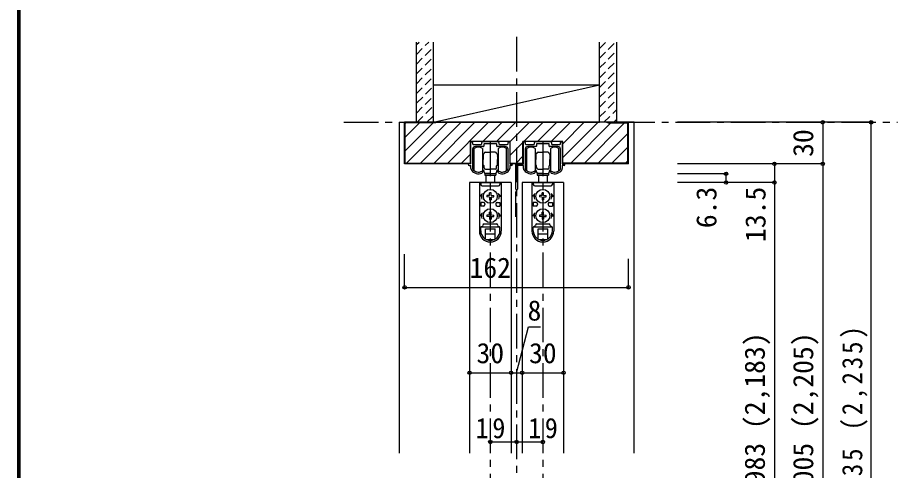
# Model space of a CAD drawing. Units: millimetres, scale not verified. Extents: x -973 to 977, y -718 to 696.
# Drawn here: x -973 to -337, y -281 to 46 of the extents above; entities that cross this region are included whole.
import ezdxf
from ezdxf.enums import TextEntityAlignment as Align

# ---------------------------------------------------------------- set-up
doc = ezdxf.new("R2010")
doc.units = ezdxf.units.MM
doc.header["$LTSCALE"] = 5
doc.header["$PDMODE"] = 32
doc.header["$PDSIZE"] = 2.5
doc.linetypes.add('CHAIN1', pattern=[8, 5, -1, 1, -1])
doc.linetypes.add('DASHED1', pattern=[1.8, 1.2, -0.6])
for name, color, linetype in [('0-1_通り芯', 4, 'CHAIN1'), ('0-2_柱', 7, 'Continuous'), ('0-3_仕上げ', 2, 'Continuous'), ('0-4_枠', 3, 'Continuous'), ('0-6_扉', 6, 'Continuous'), ('0-7_金物', 7, 'Continuous'), ('0-B_寸法', 7, 'Continuous'), ('0-C_ハッチ', 4, 'DASHED1'), ('F-1_枠', 6, 'Continuous')]:
    doc.layers.add(name, color=color, linetype=linetype)
doc.styles.add('ＭＳ ゴシック', font='')
doc.styles.get('ＭＳ ゴシック').set_extended_font_data('MS Gothic')

msp = doc.modelspace()

# ---------------------------------------------------------------- linework, layer by layer
at = {"layer": '0-1_通り芯'}
for p, q in [((-612.347, 32.5), (-612.347, -514.555)), ((-737.347, -29.151), (-336.847, -29.151)), ((-631.347, -43.151), (-631.347, -487.151)), ((-593.347, -43.151), (-593.347, -487.151))]:
    msp.add_line(p, q, dxfattribs=at)
at = {"layer": '0-2_柱', "color": 3}
for p, q in [((-672.347, -2.151), (-552.347, -2.151)), ((-672.347, -29.151), (-552.347, -29.151))]:
    msp.add_line(p, q, dxfattribs=at)
at = {"layer": '0-2_柱'}
msp.add_line((-672.347, -29.151), (-552.347, -2.151), dxfattribs=at)
at = {"layer": '0-3_仕上げ'}
for p, q in [((-684.847, -29.151), (-684.847, 28.849)), ((-672.347, -29.151), (-672.347, 28.849)), ((-552.347, -29.151), (-552.347, 28.849)), ((-539.847, -29.151), (-539.847, 28.849))]:
    msp.add_line(p, q, dxfattribs=at)
at = {"layer": '0-4_枠', "color": 4}
for p, q in [((-697.347, -29.151), (-697.347, -268.151)), ((-697.347, -29.151), (-693.347, -29.151)), ((-527.347, -29.151), (-531.347, -29.151)), ((-527.347, -268.151), (-527.347, -29.151))]:
    msp.add_line(p, q, dxfattribs=at)
at = {"layer": '0-4_枠'}
for p, q in [((-531.347, -29.151), (-693.347, -29.151)), ((-693.347, -59.151), (-693.347, -29.151)), ((-670.847, -29.651), (-692.847, -29.651)), ((-692.847, -58.651), (-692.847, -29.651)), ((-670.847, -29.151), (-670.847, -29.651)), ((-546.347, -29.651), (-546.347, -29.151)), ((-546.347, -29.651), (-531.847, -29.651)), ((-531.847, -58.651), (-531.847, -29.651)), ((-531.347, -59.151), (-531.347, -29.151)), ((-645.747, -59.151), (-645.747, -43.151)), ((-616.947, -43.151), (-645.747, -43.151)), ((-616.947, -59.151), (-616.947, -43.151)), ((-607.747, -59.151), (-607.747, -43.151)), ((-645.747, -59.151), (-693.347, -59.151)), ((-692.847, -58.651), (-645.747, -58.651)), ((-616.947, -58.651), (-607.747, -58.651)), ((-607.747, -59.151), (-616.947, -59.151)), ((-531.847, -58.651), (-578.947, -58.651)), ((-531.347, -59.151), (-578.947, -59.151))]:
    msp.add_line(p, q, dxfattribs=at)
msp.add_lwpolyline([(-578.947, -59.151), (-578.947, -43.151), (-607.747, -43.151)], dxfattribs=at)
at = {"layer": '0-6_扉'}
for p, q in [((-646.347, -72.651), (-646.347, -268.151)), ((-616.347, -72.651), (-646.347, -72.651)), ((-616.347, -72.651), (-616.347, -268.151)), ((-578.347, -72.651), (-608.347, -72.651)), ((-608.347, -72.651), (-608.347, -268.151)), ((-578.347, -72.651), (-578.347, -268.151))]:
    msp.add_line(p, q, dxfattribs=at)
at = {"layer": '0-7_金物'}
for p, q in [((-645.347, -59.151), (-645.347, -43.651)), ((-644.847, -43.151), (-644.647, -43.151)), ((-644.147, -43.651), (-644.147, -44.651)), ((-637.497, -44.651), (-637.497, -43.651)), ((-636.997, -43.151), (-625.697, -43.151)), ((-625.197, -43.651), (-625.197, -44.651)), ((-618.547, -44.651), (-618.547, -43.651)), ((-618.047, -43.151), (-617.847, -43.151)), ((-607.347, -59.151), (-607.347, -43.651)), ((-606.847, -43.151), (-606.647, -43.151)), ((-606.147, -43.651), (-606.147, -44.651)), ((-599.497, -44.651), (-599.497, -43.651)), ((-598.997, -43.151), (-587.697, -43.151)), ((-593.347, -44.351), (-593.647, -44.651)), ((-593.047, -44.651), (-593.347, -44.351)), ((-587.197, -43.651), (-587.197, -44.651)), ((-580.547, -44.651), (-580.547, -43.651)), ((-580.047, -43.151), (-579.847, -43.151)), ((-579.347, -43.651), (-579.347, -59.151)), ((-644.147, -48.651), (-644.147, -62.774)), ((-643.647, -45.151), (-637.997, -45.151)), ((-642.947, -64.151), (-642.947, -48.151)), ((-636.297, -46.651), (-642.147, -46.651)), ((-636.947, -48.151), (-636.947, -56.151)), ((-635.997, -44.951), (-635.997, -46.351)), ((-634.847, -50.651), (-631.347, -50.651)), ((-627.847, -50.651), (-631.347, -50.651)), ((-626.697, -46.351), (-626.697, -44.951)), ((-620.547, -46.651), (-626.397, -46.651)), ((-625.747, -48.151), (-625.747, -56.151)), ((-624.697, -45.151), (-619.047, -45.151)), ((-619.747, -64.151), (-619.747, -48.151)), ((-618.547, -62.774), (-618.547, -48.651)), ((-606.147, -48.651), (-606.147, -62.774)), ((-605.647, -45.151), (-599.997, -45.151)), ((-604.947, -64.151), (-604.947, -48.151)), ((-598.297, -46.651), (-604.147, -46.651)), ((-598.947, -48.151), (-598.947, -56.151)), ((-597.997, -44.951), (-597.997, -46.351)), ((-593.647, -44.651), (-597.697, -44.651)), ((-596.847, -50.651), (-593.347, -50.651)), ((-589.847, -50.651), (-593.347, -50.651)), ((-588.997, -44.651), (-593.047, -44.651)), ((-588.697, -46.351), (-588.697, -44.951)), ((-582.547, -46.651), (-588.397, -46.651)), ((-587.747, -48.151), (-587.747, -56.151)), ((-586.697, -45.151), (-581.047, -45.151)), ((-581.747, -64.151), (-581.747, -48.151)), ((-580.547, -62.774), (-580.547, -48.651)), ((-636.947, -52.151), (-636.647, -52.151)), ((-636.947, -53.651), (-636.447, -53.651)), ((-636.947, -56.151), (-636.947, -64.151)), ((-636.447, -52.351), (-636.647, -52.151)), ((-636.647, -53.651), (-636.447, -53.451)), ((-636.447, -52.151), (-636.447, -56.151)), ((-636.347, -52.151), (-636.447, -52.151)), ((-636.447, -60.151), (-636.447, -56.151)), ((-626.347, -52.151), (-626.247, -52.151)), ((-626.247, -52.151), (-626.247, -56.151)), ((-626.247, -52.351), (-626.047, -52.151)), ((-626.047, -53.651), (-626.247, -53.451)), ((-625.747, -53.651), (-626.247, -53.651)), ((-626.247, -60.151), (-626.247, -56.151)), ((-625.747, -52.151), (-626.047, -52.151)), ((-625.747, -56.151), (-625.747, -64.151)), ((-598.947, -52.151), (-598.647, -52.151)), ((-598.947, -53.651), (-598.447, -53.651)), ((-598.947, -56.151), (-598.947, -64.151)), ((-598.447, -52.351), (-598.647, -52.151)), ((-598.647, -53.651), (-598.447, -53.451)), ((-598.347, -52.151), (-598.447, -52.151)), ((-598.447, -52.151), (-598.447, -56.151)), ((-598.447, -60.151), (-598.447, -56.151)), ((-588.347, -52.151), (-588.247, -52.151)), ((-588.247, -52.351), (-588.047, -52.151)), ((-588.247, -52.151), (-588.247, -56.151)), ((-588.047, -53.651), (-588.247, -53.451)), ((-587.747, -53.651), (-588.247, -53.651)), ((-588.247, -60.151), (-588.247, -56.151)), ((-587.747, -52.151), (-588.047, -52.151)), ((-587.747, -56.151), (-587.747, -64.151)), ((-645.345, -59.151), (-646.745, -59.151)), ((-646.745, -60.351), (-645.345, -60.351)), ((-645.347, -62.617), (-645.347, -60.351)), ((-636.947, -58.651), (-636.447, -58.651)), ((-636.947, -60.151), (-636.647, -60.151)), ((-636.447, -58.851), (-636.647, -58.651)), ((-636.447, -59.951), (-636.647, -60.151)), ((-636.347, -60.151), (-636.447, -60.151)), ((-635.847, -62.151), (-635.847, -60.651)), ((-634.847, -63.151), (-631.347, -63.151)), ((-627.847, -63.151), (-631.347, -63.151)), ((-626.847, -62.151), (-626.847, -60.651)), ((-626.347, -60.151), (-626.247, -60.151)), ((-626.247, -58.851), (-626.047, -58.651)), ((-625.747, -58.651), (-626.247, -58.651)), ((-626.247, -59.951), (-626.047, -60.151)), ((-625.747, -60.151), (-626.047, -60.151)), ((-612.947, -77.551), (-612.947, -59.351)), ((-612.747, -59.151), (-607.347, -59.151)), ((-611.747, -60.551), (-611.747, -77.551)), ((-607.347, -60.351), (-611.547, -60.351)), ((-607.347, -62.617), (-607.347, -60.351)), ((-598.947, -58.651), (-598.447, -58.651)), ((-598.947, -60.151), (-598.647, -60.151)), ((-598.447, -58.851), (-598.647, -58.651)), ((-598.447, -59.951), (-598.647, -60.151)), ((-598.347, -60.151), (-598.447, -60.151)), ((-597.847, -62.151), (-597.847, -60.651)), ((-596.847, -63.151), (-593.347, -63.151)), ((-589.847, -63.151), (-593.347, -63.151)), ((-588.847, -62.151), (-588.847, -60.651)), ((-588.347, -60.151), (-588.247, -60.151)), ((-587.747, -58.651), (-588.247, -58.651)), ((-588.247, -58.851), (-588.047, -58.651)), ((-588.247, -59.951), (-588.047, -60.151)), ((-587.747, -60.151), (-588.047, -60.151)), ((-579.347, -59.151), (-577.947, -59.151)), ((-579.347, -60.351), (-579.347, -62.617)), ((-577.947, -60.351), (-579.347, -60.351)), ((-636.847, -64.651), (-636.847, -64.908)), ((-635.347, -66.451), (-635.347, -67.451)), ((-627.347, -66.451), (-635.347, -66.451)), ((-635.347, -67.451), (-627.347, -67.451)), ((-631.347, -66.151), (-634.847, -66.151)), ((-634.347, -66.151), (-634.347, -66.451)), ((-634.347, -72.651), (-634.347, -67.451)), ((-631.347, -66.151), (-627.847, -66.151)), ((-628.347, -66.151), (-628.347, -66.451)), ((-628.347, -67.451), (-628.347, -72.651)), ((-627.347, -66.451), (-627.347, -67.451)), ((-625.847, -64.908), (-625.847, -64.651)), ((-598.847, -64.651), (-598.847, -64.908)), ((-597.347, -67.451), (-589.347, -67.451)), ((-593.347, -66.151), (-596.847, -66.151)), ((-596.347, -66.151), (-596.347, -66.451)), ((-596.347, -72.651), (-596.347, -67.451)), ((-593.347, -66.151), (-589.847, -66.151)), ((-590.347, -66.151), (-590.347, -66.451)), ((-590.347, -67.451), (-590.347, -72.651)), ((-589.347, -66.451), (-589.347, -67.451)), ((-587.847, -64.908), (-587.847, -64.651)), ((-639.246, -72.651), (-639.246, -107.551)), ((-639.204, -72.651), (-623.404, -72.651)), ((-638.246, -72.651), (-638.246, -74.151)), ((-637.246, -75.151), (-625.446, -75.151)), ((-624.446, -72.651), (-624.446, -74.151)), ((-623.446, -72.651), (-623.446, -107.551)), ((-601.246, -72.651), (-601.246, -107.551)), ((-601.204, -72.651), (-585.404, -72.651)), ((-600.246, -72.651), (-600.246, -74.151)), ((-599.246, -75.151), (-587.446, -75.151)), ((-586.446, -72.651), (-586.446, -74.151)), ((-585.446, -72.651), (-585.446, -107.551)), ((-637.003, -80.651), (-638.846, -82.651)), ((-637.746, -82.651), (-638.846, -82.651)), ((-631.866, -82.132), (-633.796, -82.165)), ((-633.796, -82.165), (-633.796, -83.137)), ((-631.866, -82.132), (-631.832, -80.201)), ((-630.86, -80.201), (-631.832, -80.201)), ((-630.826, -82.132), (-630.86, -80.201)), ((-630.826, -82.132), (-628.896, -82.165)), ((-628.896, -83.137), (-628.896, -82.165)), ((-625.689, -80.651), (-623.846, -82.651)), ((-624.946, -82.651), (-623.846, -82.651)), ((-612.947, -97.551), (-612.947, -79.351)), ((-599.003, -80.651), (-600.846, -82.651)), ((-599.746, -82.651), (-600.846, -82.651)), ((-593.866, -82.132), (-595.796, -82.165)), ((-595.796, -82.165), (-595.796, -83.137)), ((-593.866, -82.132), (-593.832, -80.201)), ((-592.86, -80.201), (-593.832, -80.201)), ((-592.826, -82.132), (-592.86, -80.201)), ((-592.826, -82.132), (-590.896, -82.165)), ((-590.896, -83.137), (-590.896, -82.165)), ((-587.689, -80.651), (-585.846, -82.651)), ((-586.946, -82.651), (-585.846, -82.651)), ((-638.246, -87.151), (-638.246, -89.651)), ((-636.246, -87.151), (-638.246, -87.151)), ((-635.246, -88.151), (-635.246, -88.651)), ((-631.866, -83.171), (-633.796, -83.137)), ((-631.866, -83.171), (-631.832, -85.101)), ((-631.832, -85.101), (-630.86, -85.101)), ((-630.826, -83.171), (-630.86, -85.101)), ((-630.826, -83.171), (-628.896, -83.137)), ((-627.446, -88.151), (-627.446, -88.651)), ((-626.446, -87.151), (-624.446, -87.151)), ((-624.446, -87.151), (-624.446, -89.651)), ((-598.246, -87.151), (-600.246, -87.151)), ((-600.246, -87.151), (-600.246, -89.651)), ((-597.246, -88.151), (-597.246, -88.651)), ((-593.866, -83.171), (-595.796, -83.137)), ((-593.866, -83.171), (-593.832, -85.101)), ((-593.832, -85.101), (-592.86, -85.101)), ((-592.826, -83.171), (-592.86, -85.101)), ((-592.826, -83.171), (-590.896, -83.137)), ((-589.446, -88.151), (-589.446, -88.651)), ((-588.446, -87.151), (-586.446, -87.151)), ((-586.446, -87.151), (-586.446, -89.651)), ((-637.003, -94.651), (-638.846, -96.651)), ((-636.246, -89.651), (-638.246, -89.651)), ((-631.866, -96.132), (-631.832, -94.201)), ((-630.86, -94.201), (-631.832, -94.201)), ((-630.826, -96.132), (-630.86, -94.201)), ((-626.446, -89.651), (-624.446, -89.651)), ((-625.689, -94.651), (-623.846, -96.651)), ((-599.003, -94.651), (-600.846, -96.651)), ((-598.246, -89.651), (-600.246, -89.651)), ((-593.866, -96.132), (-593.832, -94.201)), ((-592.86, -94.201), (-593.832, -94.201)), ((-592.826, -96.132), (-592.86, -94.201)), ((-588.446, -89.651), (-586.446, -89.651)), ((-587.689, -94.651), (-585.846, -96.651)), ((-637.746, -96.651), (-638.846, -96.651)), ((-631.866, -96.132), (-633.796, -96.165)), ((-633.796, -96.165), (-633.796, -97.137)), ((-631.866, -97.171), (-633.796, -97.137)), ((-631.866, -97.171), (-631.832, -99.101)), ((-631.832, -99.101), (-630.86, -99.101)), ((-630.826, -97.171), (-630.86, -99.101)), ((-630.826, -96.132), (-628.896, -96.165)), ((-630.826, -97.171), (-628.896, -97.137)), ((-628.896, -97.137), (-628.896, -96.165)), ((-624.946, -96.651), (-623.846, -96.651)), ((-599.746, -96.651), (-600.846, -96.651)), ((-593.866, -96.132), (-595.796, -96.165)), ((-595.796, -96.165), (-595.796, -97.137)), ((-593.866, -97.171), (-595.796, -97.137)), ((-593.866, -97.171), (-593.832, -99.101)), ((-593.832, -99.101), (-592.86, -99.101)), ((-592.826, -97.171), (-592.86, -99.101)), ((-592.826, -96.132), (-590.896, -96.165)), ((-592.826, -97.171), (-590.896, -97.137)), ((-590.896, -97.137), (-590.896, -96.165)), ((-586.946, -96.651), (-585.846, -96.651)), ((-638.246, -107.551), (-638.246, -105.151)), ((-637.746, -104.651), (-624.946, -104.651)), ((-635.746, -102.651), (-626.946, -102.651)), ((-634.846, -106.151), (-627.846, -106.151)), ((-634.846, -113.498), (-634.846, -106.151)), ((-627.846, -113.498), (-627.846, -106.151)), ((-624.446, -107.551), (-624.446, -105.151)), ((-600.246, -107.551), (-600.246, -105.151)), ((-599.746, -104.651), (-586.946, -104.651)), ((-597.746, -102.651), (-588.946, -102.651)), ((-596.846, -113.498), (-596.846, -106.151)), ((-596.846, -106.151), (-589.846, -106.151)), ((-589.846, -113.498), (-589.846, -106.151)), ((-586.446, -107.551), (-586.446, -105.151)), ((-634.846, -109.651), (-627.846, -109.651)), ((-634.374, -113.751), (-628.318, -113.751)), ((-596.846, -109.651), (-589.846, -109.651)), ((-596.374, -113.751), (-590.318, -113.751))]:
    msp.add_line(p, q, dxfattribs=at)
for points in [[(-626.997, -44.651), (-631.047, -44.651), (-631.347, -44.351), (-631.647, -44.651), (-635.697, -44.651)], [(-617.347, -43.651), (-617.347, -59.151), (-615.947, -59.151)], [(-615.947, -60.351), (-617.347, -60.351), (-617.347, -62.617)], [(-589.347, -66.451), (-597.347, -66.451), (-597.347, -67.451)]]:
    msp.add_lwpolyline(points, dxfattribs=at)
for centre in [(-631.346, -82.651), (-593.346, -82.651), (-631.346, -96.651), (-593.346, -96.651)]:
    msp.add_circle(centre, 5, dxfattribs=at)
for centre, radius, start, end in [((-644.847, -43.651), 0.5, 90, 180), ((-644.647, -43.651), 0.5, 360, 90), ((-636.997, -43.651), 0.5, 90, 180), ((-625.697, -43.651), 0.5, 0, 90), ((-618.047, -43.651), 0.5, 90, 180), ((-617.847, -43.651), 0.5, 0, 90), ((-606.847, -43.651), 0.5, 90, 180), ((-606.647, -43.651), 0.5, 360, 90), ((-598.997, -43.651), 0.5, 90, 180), ((-587.697, -43.651), 0.5, 0, 90), ((-580.047, -43.651), 0.5, 90, 180), ((-579.847, -43.651), 0.5, 0, 90), ((-643.647, -44.651), 0.5, 180, 270), ((-642.147, -48.651), 2, 90, 180), ((-639.947, -52.151), 5, 53.1301, 126.8699), ((-637.997, -44.651), 0.5, 270, 0), ((-636.297, -46.351), 0.3, 270, 360), ((-635.697, -44.951), 0.3, 90, 180), ((-634.847, -51.651), 1, 90, 180), ((-627.847, -51.651), 1, 0, 90), ((-626.997, -44.951), 0.3, 0, 90), ((-626.397, -46.351), 0.3, 180, 270), ((-622.747, -52.151), 5, 53.1301, 126.8699), ((-624.697, -44.651), 0.5, 180, 270), ((-620.547, -48.651), 2, 0, 90), ((-619.047, -44.651), 0.5, 270, 360), ((-605.647, -44.651), 0.5, 180, 270), ((-604.147, -48.651), 2, 90, 180), ((-601.947, -52.151), 5, 53.1301, 126.8699), ((-599.997, -44.651), 0.5, 270, 0), ((-598.297, -46.351), 0.3, 270, 360), ((-597.697, -44.951), 0.3, 90, 180), ((-596.847, -51.651), 1, 90, 180), ((-589.847, -51.651), 1, 0, 90), ((-588.997, -44.951), 0.3, 0, 90), ((-588.397, -46.351), 0.3, 180, 270), ((-584.747, -52.151), 5, 53.1301, 126.8699), ((-586.697, -44.651), 0.5, 180, 270), ((-582.547, -48.651), 2, 0, 90), ((-581.047, -44.651), 0.5, 270, 360), ((-636.347, -51.651), 0.5, 270, 0), ((-626.347, -51.651), 0.5, 180, 270), ((-598.347, -51.651), 0.5, 270, 0), ((-588.347, -51.651), 0.5, 180, 270), ((-646.745, -59.751), 0.6, 90, 270), ((-643.347, -62.617), 2, 180, 215.95057), ((-643.847, -62.774), 0.3, 180, 213.92311), ((-639.947, -60.151), 5, 213.92311, 301.89079), ((-637.847, -65.151), 2, 0, 63.25632), ((-636.347, -60.651), 0.5, 0, 90), ((-634.847, -62.151), 1, 180, 270), ((-627.847, -62.151), 1, 270, 0), ((-626.347, -60.651), 0.5, 90, 180), ((-624.847, -65.151), 2, 116.74368, 180), ((-622.747, -60.151), 5, 238.10921, 326.07689), ((-618.847, -62.774), 0.3, 326.07689, 360), ((-619.347, -62.617), 2, 324.04943, 360), ((-615.947, -59.751), 0.6, 270, 90), ((-612.747, -59.351), 0.2, 90, 180), ((-611.547, -60.551), 0.2, 90, 180), ((-605.347, -62.617), 2, 180, 215.95057), ((-605.847, -62.774), 0.3, 180, 213.92311), ((-601.947, -60.151), 5, 213.92311, 301.89079), ((-599.847, -65.151), 2, 0, 63.25632), ((-598.347, -60.651), 0.5, 0, 90), ((-596.847, -62.151), 1, 180, 270), ((-589.847, -62.151), 1, 270, 0), ((-588.347, -60.651), 0.5, 90, 180), ((-586.847, -65.151), 2, 116.74368, 180), ((-584.747, -60.151), 5, 238.10921, 326.07689), ((-580.847, -62.774), 0.3, 326.07689, 360), ((-581.347, -62.617), 2, 324.04943, 360), ((-577.947, -59.751), 0.6, 270, 90), ((-639.947, -60.151), 6.2, 215.95057, 293.81884), ((-639.947, -60.151), 5, 233.1301, 306.8699), ((-637.847, -64.908), 1, 293.81884, 0), ((-637.147, -64.651), 0.3, 360, 121.89079), ((-634.847, -65.151), 1, 180, 270), ((-627.847, -65.151), 1, 270, 0), ((-625.547, -64.651), 0.3, 58.10921, 180), ((-624.847, -64.908), 1, 180, 246.18116), ((-622.747, -60.151), 5, 233.1301, 306.8699), ((-622.747, -60.151), 6.2, 246.18116, 324.04943), ((-601.947, -60.151), 6.2, 215.95057, 293.81884), ((-601.947, -60.151), 5, 233.1301, 306.8699), ((-599.847, -64.908), 1, 293.81884, 0), ((-599.147, -64.651), 0.3, 360, 121.89079), ((-596.847, -65.151), 1, 180, 270), ((-589.847, -65.151), 1, 270, 0), ((-587.547, -64.651), 0.3, 58.10921, 180), ((-586.847, -64.908), 1, 180, 246.18116), ((-584.747, -60.151), 5, 233.1301, 306.8699), ((-584.747, -60.151), 6.2, 246.18116, 324.04943), ((-637.246, -74.151), 1, 180, 270), ((-625.446, -74.151), 1, 270, 0), ((-599.246, -74.151), 1, 180, 270), ((-587.446, -74.151), 1, 270, 0), ((-631.346, -82.651), 6.4, 167.82427, 198.20996), ((-631.346, -82.651), 6.4, 341.79004, 12.17573), ((-612.347, -77.551), 0.6, 180, 0), ((-612.747, -79.351), 0.2, 90, 180), ((-593.346, -82.651), 6.4, 167.82427, 198.20996), ((-593.346, -82.651), 6.4, 341.79004, 12.17573), ((-636.246, -88.151), 1, 0, 90), ((-636.246, -88.651), 1, 270, 0), ((-626.446, -88.151), 1, 90, 180), ((-626.446, -88.651), 1, 180, 270), ((-598.246, -88.151), 1, 0, 90), ((-598.246, -88.651), 1, 270, 0), ((-588.446, -88.151), 1, 90, 180), ((-588.446, -88.651), 1, 180, 270), ((-631.346, -96.651), 6.4, 167.82427, 198.20996), ((-631.346, -96.651), 6.4, 341.79004, 12.17573), ((-593.346, -96.651), 6.4, 167.82427, 198.20996), ((-593.346, -96.651), 6.4, 341.79004, 12.17573), ((-631.346, -107.751), 7.9, 180, 0), ((-637.746, -105.151), 0.5, 90, 180), ((-631.346, -107.551), 6.9, 180, 0), ((-637.746, -103.651), 1, 270, 0), ((-635.746, -103.651), 1, 90, 180), ((-626.946, -103.651), 1, 0, 90), ((-624.946, -103.651), 1, 180, 270), ((-624.946, -105.151), 0.5, 0, 90), ((-593.346, -107.751), 7.9, 180, 0), ((-599.746, -105.151), 0.5, 90, 180), ((-593.346, -107.551), 6.9, 180, 0), ((-599.746, -103.651), 1, 270, 0), ((-597.746, -103.651), 1, 90, 180), ((-588.946, -103.651), 1, 0, 90), ((-586.946, -103.651), 1, 180, 270), ((-586.946, -105.151), 0.5, 0, 90)]:
    msp.add_arc(centre, radius, start, end, dxfattribs=at)
at = {"layer": '0-B_寸法', "color": 4}
for p, q in [((-355.847, -29.151), (-495.847, -29.151)), ((-390.847, -29.151), (-390.847, -487.151)), ((-355.847, -499.151), (-355.847, -29.151)), ((-390.847, -59.151), (-495.847, -59.151)), ((-425.847, -59.151), (-425.847, -487.151)), ((-460.847, -66.351), (-495.847, -66.351)), ((-460.847, -72.651), (-460.847, -66.351)), ((-425.847, -72.651), (-495.847, -72.651)), ((-693.347, -148.455), (-693.347, -124.397)), ((-531.347, -148.455), (-531.347, -127.897)), ((-693.347, -148.455), (-531.347, -148.455)), ((-646.347, -210.151), (-578.347, -210.151)), ((-631.347, -260.151), (-612.347, -260.151)), ((-612.347, -260.151), (-593.347, -260.151))]:
    msp.add_line(p, q, dxfattribs=at)
msp.add_lwpolyline([(-612.347, -210.151), (-603.784, -176.848), (-594.999, -176.848)], dxfattribs=at)
at = {"layer": '0-B_寸法'}
for p in [(-390.847, -29.151), (-355.847, -29.151), (-425.847, -59.151), (-390.847, -59.151), (-460.847, -66.351), (-460.847, -72.651), (-425.847, -72.651), (-693.347, -148.455), (-531.347, -148.455), (-646.347, -210.151), (-616.347, -210.151), (-608.347, -210.151), (-578.347, -210.151), (-631.347, -260.151), (-612.347, -260.151), (-593.347, -260.151)]:
    msp.add_point(p, dxfattribs=at)
at = {"layer": '0-C_ハッチ'}
for p, q in [((-684.819, 26.954), (-682.924, 28.849)), ((-684.819, 19.882), (-675.853, 28.849)), ((-552.347, 24.245), (-547.744, 28.849)), ((-552.347, 17.174), (-540.673, 28.849)), ((-684.819, 12.811), (-672.319, 25.311)), ((-552.347, 10.103), (-539.847, 22.603)), ((-684.819, 5.74), (-672.319, 18.24)), ((-552.347, 3.032), (-539.847, 15.532)), ((-684.819, -1.331), (-672.319, 11.169)), ((-552.347, -4.039), (-539.847, 8.461)), ((-684.819, -8.402), (-672.319, 4.098)), ((-552.347, -11.11), (-539.847, 1.39)), ((-684.497, -15.151), (-672.319, -2.973)), ((-552.347, -18.181), (-539.847, -5.681)), ((-684.847, -22.572), (-672.319, -10.044)), ((-684.355, -29.151), (-672.319, -17.115)), ((-552.347, -25.252), (-539.847, -12.752)), ((-677.284, -29.151), (-672.319, -24.186)), ((-549.175, -29.151), (-539.847, -19.823)), ((-542.104, -29.151), (-539.847, -26.894))]:
    msp.add_line(p, q, dxfattribs=at)
at = {"layer": '0-C_ハッチ', "linetype": 'Continuous'}
for p, q in [((-692.847, -29.925), (-692.573, -29.651)), ((-692.847, -39.825), (-682.674, -29.651)), ((-692.847, -49.724), (-672.774, -29.651)), ((-691.875, -58.651), (-662.375, -29.151)), ((-681.975, -58.651), (-652.475, -29.151)), ((-672.076, -58.651), (-642.576, -29.151)), ((-662.176, -58.651), (-632.676, -29.151)), ((-636.777, -43.151), (-622.777, -29.151)), ((-626.877, -43.151), (-612.877, -29.151)), ((-616.962, -43.136), (-602.978, -29.151)), ((-607.078, -43.151), (-593.078, -29.151)), ((-597.179, -43.151), (-583.179, -29.151)), ((-587.279, -43.151), (-573.279, -29.151)), ((-578.947, -44.718), (-563.38, -29.151)), ((-578.947, -54.618), (-553.847, -29.518)), ((-544.081, -29.651), (-573.081, -58.651)), ((-563.181, -58.651), (-534.181, -29.651)), ((-553.282, -58.651), (-531.847, -37.216)), ((-616.947, -53.02), (-607.747, -43.82)), ((-543.382, -58.651), (-531.847, -47.116)), ((-652.277, -58.651), (-645.747, -52.121)), ((-612.679, -58.651), (-607.747, -53.719)), ((-533.483, -58.651), (-531.847, -57.015))]:
    msp.add_line(p, q, dxfattribs=at)
at = {"layer": 'F-1_枠'}
for p, q in [((-973.347, 695.833), (-973.347, -700.833)), ((-972.514, 695.833), (-972.514, -700.833)), ((-971.68, 695.833), (-971.68, -700.833))]:
    msp.add_line(p, q, dxfattribs=at)

# ---------------------------------------------------------------- texts
at = {"layer": '0-B_寸法', "style": 'ＭＳ ゴシック'}
for s, p in [('30', (-393.347, -54.151)), ('6.3', (-463.347, -105.651)), ('13.5', (-427.847, -115.651)), ('ＤＨ＝1,983 (2,183)', (-428.347, -370.651)), ('枠内＝2,005 (2,205)', (-393.347, -370.651))]:
    msp.add_text(s, height=14.66, rotation=90, dxfattribs=at).set_placement(p, align=Align.BOTTOM_LEFT)
for s, p in [('162', (-646.347, -145.955)), ('8', (-604.391, -176.848)), ('30', (-641.347, -207.651)), ('30', (-603.347, -207.651))]:
    msp.add_text(s, height=14.66, dxfattribs=at).set_placement(p, align=Align.BOTTOM_LEFT)
at = {"layer": '0-B_寸法', "insert": (-358.347, -384.401), "char_height": 14.66, "attachment_point": 7, "rotation": 90, "style": 'ＭＳ ゴシック'}
msp.add_mtext('\\T1.23;\\W0.9;枠外＝2,035\\~(2,235)', dxfattribs=at)
at = {"layer": '0-B_寸法', "char_height": 14.66, "attachment_point": 7, "style": 'ＭＳ ゴシック'}
for insert in [(-641.972, -257.651), (-603.972, -257.651)]:
    msp.add_mtext('\\T1.27;\\W0.95;19', dxfattribs=dict(at, insert=insert))

doc.saveas('drawing.dxf')
